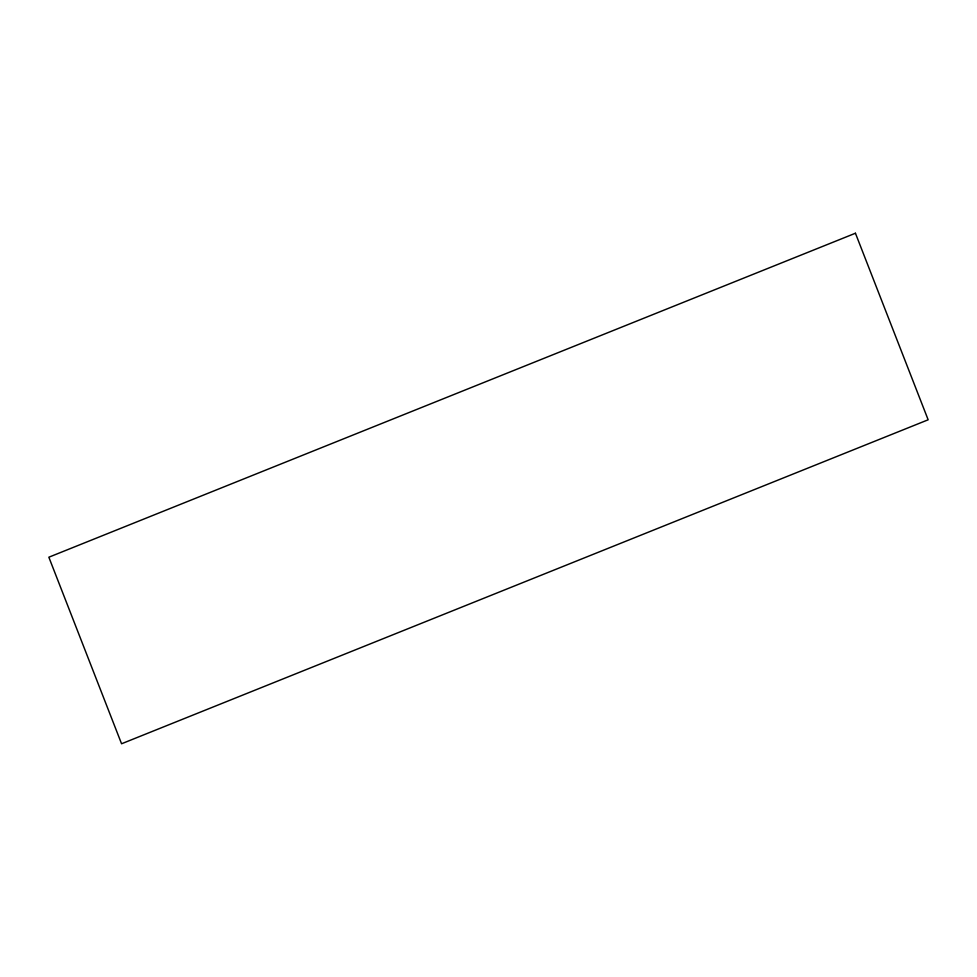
<?xml version="1.0" encoding="UTF-8"?>
<svg xmlns="http://www.w3.org/2000/svg" width="977" height="977" viewBox="0 0 977 977"><rect width="100%" height="100%" fill="white"/><g stroke="black" fill="none" stroke-linecap="round" stroke-linejoin="round"><path stroke-width="1.47" d="M855.437 233.234L48.85 557.208L121.563 743.766L928.15 419.792L855.437 233.234"/></g></svg>
